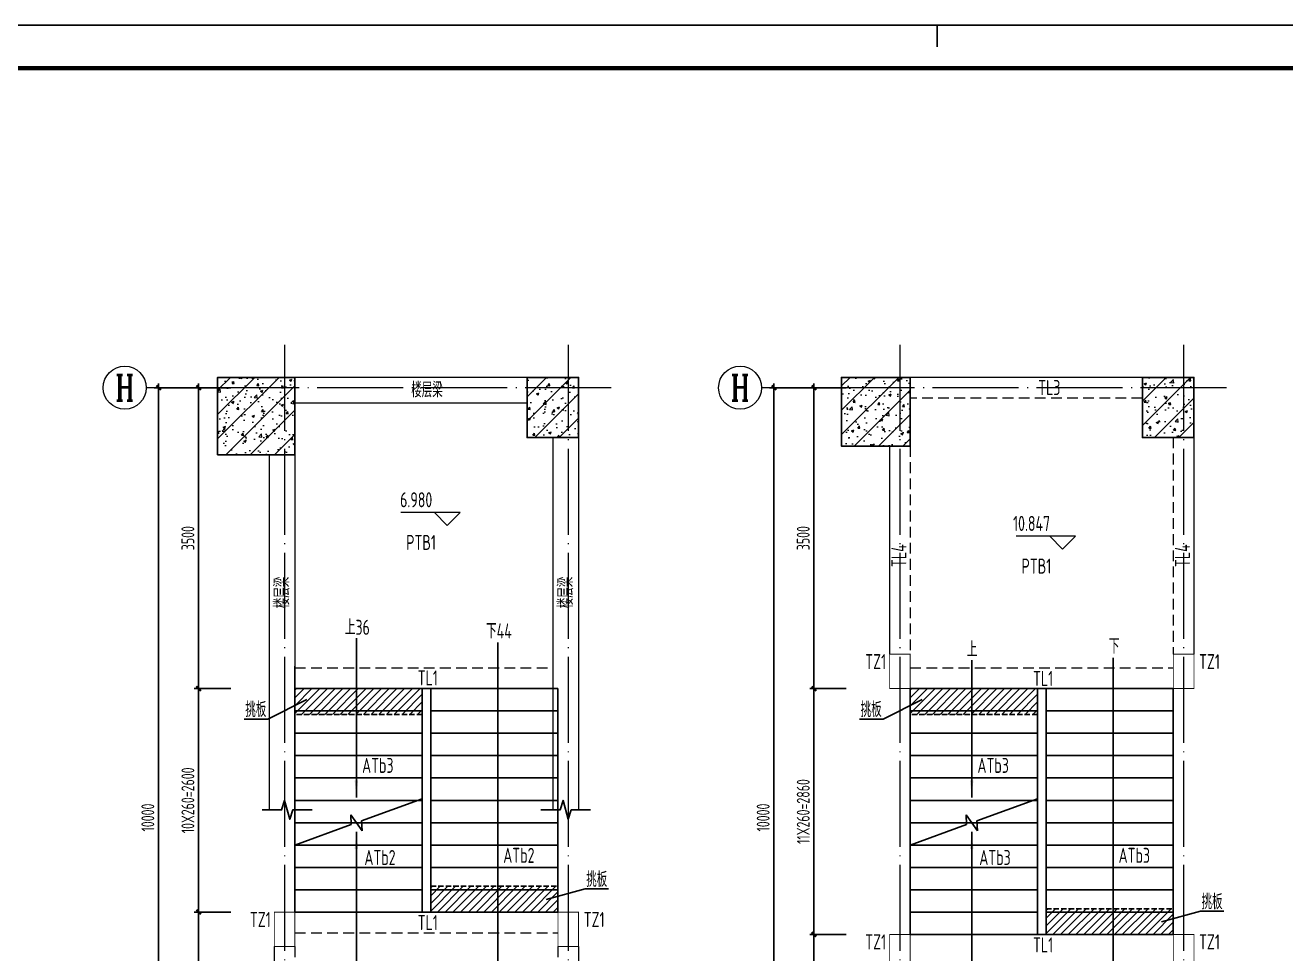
# Model space of a CAD drawing. Extents: x 56246 to 893198, y -950445 to -423535.
# Drawn here: x 506329 to 520992, y -470956 to -460155 of the extents above; entities that cross this region are included whole.
import ezdxf
from ezdxf.enums import TextEntityAlignment as Align

# ---------------------------------------------------------------- set-up
doc = ezdxf.new("R2010")
doc.units = 0
doc.header["$LTSCALE"] = 500
for name, pattern in [('CONTINOUS', [0]), ('DASH', [0.35, 0.25, -0.1]), ('DOTE', [2.42, 2, -0.2, 0.02, -0.2]), ('HIDDEN', [0.375, 0.25, -0.125])]:
    doc.linetypes.add(name, pattern=pattern)
for name, color, linetype, lineweight in [('0S-板-上层柱线', 6, 'Continuous', 18), ('0S-柱-线', 50, 'Continuous', 30), ('0S-梁-不可见', 4, 'HIDDEN', 18), ('0S-梁-线', 5, 'Continuous', 18), ('0S-楼梯-文字', 4, 'Continuous', 20), ('0S-轴线', 1, 'DOTE', 13), ('0S-轴线尺寸', 6, 'CONTINOUS', 18), ('0S-轴线编号', 6, 'CONTINOUS', 18), ('上层柱线', 6, 'Continuous', 18)]:
    doc.layers.add(name, color=color, linetype=linetype, lineweight=lineweight)
for name, color, linetype in [('PUB_DIM', 3, 'Continuous'), ('STAIR', 4, 'Continuous'), ('T-TK', 157, 'Continuous'), ('TEXT_LT', 90, 'Continuous'), ('THIN', 7, 'Continuous'), ('照明平面标注层', 111, 'Continuous')]:
    doc.layers.add(name, color=color, linetype=linetype)
doc.styles.add('TSSD_Axis', font='complex.shx', dxfattribs={"width": 0.7, "bigfont": 'hztxt.shx'})
doc.styles.add('TSSD_DIMENSION', font='tssdeng.shx', dxfattribs={"width": 0.7, "bigfont": 'Hztxt.shx'})
doc.styles.add('TSSD_Rein', font='Tssdeng.shx', dxfattribs={"width": 0.7, "bigfont": 'hztxt.shx'})
doc.dimstyles.new('TSSD_50_50', dxfattribs={"dimtxt": 150, "dimasz": 50, "dimexe": 50, "dimexo": 125, "dimgap": 50, "dimtad": 1, "dimdec": 0, "dimzin": 0, "dimdsep": 46, "dimtxsty": 'TSSD_DIMENSION', "dimblk": 'ARCHTICK', "dimblk1": 'ARCHTICK', "dimblk2": 'ARCHTICK', "dimcen": 0, "dimdle": 50, "dimclrt": 7, "dimadec": 0, "dimazin": 0, "dimtfac": 1, "dimtdec": 0, "dimtix": 1, "dimtmove": 2, "dimatfit": 3, "dimfxl": 1, "dimtolj": 1, "dimtzin": 0, "dimarcsym": 0})
pattern_1 = [(45, (123705.02, 83553.43), (-141.421356, 141.421356), []), (50, (123705.02, 83553.43), (286.90407, -25.10085), [30, -330]), (355, (123705.02, 83553.43), (-55.50053, 300.87685), [24, -264]), (100.4514, (123728.93, 83551.34), (231.40375, 275.77582), [25.49608, -280.45684]), (46.1842, (123705.02, 83633.43), (426.89642, -66.2076), [45, -495]), (96.6356, (123740.6, 83627.9), (373.86508, 389.64715), [38.24412, -420.6852]), (351.1842, (123705.02, 83633.43), (373.86478, 389.64744), [36, -396]), (21, (123745.02, 83613.43), (238.76282, -161.04756), [30, -330]), (326, (123745.02, 83613.43), (97.32613, 290.06002), [24, -264]), (71.4514, (123764.92, 83600.01), (336.08905, 129.0122), [25.49608, -280.45684]), (37.5, (123705.02, 83553.43), (4.863942, 133.157542), [2, -260.8, 2, -268, 2, -265]), (7.5, (123705.02, 83553.43), (105.227815, 157.764685), [2, -152.8, 2, -254.8, 2, -101]), (327.5, (123615.82, 83553.43), (213.528974, -9.021949), [2, -100, 2, -312, 2, -414]), (317.5, (123575.82, 83553.43), (233.27447, 40.041993), [2, -130, 2, -207.2, 2, -294])]
pattern_2 = [(45, (72062.94, 53553.43), (-141.421356, 141.421356), []), (50, (72062.94, 53553.43), (286.90407, -25.10085), [30, -330]), (355, (72062.94, 53553.43), (-55.50053, 300.87685), [24, -264]), (100.4514, (72086.85, 53551.34), (231.40375, 275.77582), [25.49608, -280.45684]), (46.1842, (72062.94, 53633.43), (426.89642, -66.2076), [45, -495]), (96.6356, (72098.5, 53627.9), (373.86508, 389.64715), [38.24412, -420.6852]), (351.1842, (72062.94, 53633.43), (373.86478, 389.64744), [36, -396]), (21, (72102.94, 53613.43), (238.76282, -161.04756), [30, -330]), (326, (72102.94, 53613.43), (97.32613, 290.06002), [24, -264]), (71.4514, (72122.84, 53600.01), (336.08905, 129.0122), [25.49608, -280.45684]), (37.5, (72062.94, 53553.43), (4.863942, 133.157542), [2, -260.8, 2, -268, 2, -265]), (7.5, (72062.94, 53553.43), (105.227815, 157.764685), [2, -152.8, 2, -254.8, 2, -101]), (327.5, (71973.74, 53553.43), (213.528974, -9.021949), [2, -100, 2, -312, 2, -414]), (317.5, (71933.74, 53553.43), (233.27447, 40.041993), [2, -130, 2, -207.2, 2, -294])]

# ---------------------------------------------------------------- blocks, each defined once
blk = doc.blocks.new('A0-DWF')
at = {"layer": 'T-TK'}
for p, q in [((0, 0), (118900, 0)), ((59450, 0), (59450, -500))]:
    blk.add_line(p, q, dxfattribs=at)
at = {"layer": 'T-TK', "const_width": 100}
blk.add_lwpolyline([(2500, -83100), (117900, -83100), (117900, -1000), (2500, -1000)], close=True, dxfattribs=at)
blk = doc.blocks.new('_ARROW')
blk.add_solid([(0, 0), (-1, 0.1), (-1, -0.1)])
blk = doc.blocks.new('_ArchTick')
at = {"color": 0, "linetype": 'ByBlock', "const_width": 0.5}
blk.add_lwpolyline([(-0.53, -0.53), (0.53, 0.53)], dxfattribs=at)
blk = doc.blocks.new('*D851')
at = {"layer": '0S-轴线尺寸', "color": 0, "lineweight": -2, "transparency": 16777216}
for p, q in [((508721, -470471), (508296, -470471)), ((508346, -474421), (508346, -470421)), ((508721, -474371), (508296, -474371))]:
    blk.add_line(p, q, dxfattribs=at)
at = {"layer": 'Defpoints', "color": 0, "transparency": 16777216}
for p in [(508346, -470471), (508846, -470471), (508846, -474371)]:
    blk.add_point(p, dxfattribs=at)
at = {"layer": '0S-轴线尺寸', "color": 0, "lineweight": -2, "transparency": 16777216, "xscale": 50, "yscale": 50, "zscale": 50}
for p, rotation in [((508346, -470471), 90), ((508346, -474371), 270)]:
    blk.add_blockref('_ArchTick', p, dxfattribs=dict(at, rotation=rotation))
at = {"layer": '0S-轴线尺寸', "color": 7, "transparency": 16777216, "insert": (508221, -472421), "char_height": 150, "attachment_point": 5, "rotation": 90, "style": 'TSSD_DIMENSION'}
blk.add_mtext('\\A1;3900', dxfattribs=at)
blk = doc.blocks.new('*D852')
at = {"layer": '0S-轴线尺寸', "color": 0, "lineweight": -2, "transparency": 16777216}
for p, q in [((508721, -467871), (508296, -467871)), ((508346, -470521), (508346, -467821)), ((508721, -470471), (508296, -470471))]:
    blk.add_line(p, q, dxfattribs=at)
at = {"layer": 'Defpoints', "color": 0, "transparency": 16777216}
for p in [(508346, -467871), (508846, -467871), (508846, -470471)]:
    blk.add_point(p, dxfattribs=at)
at = {"layer": '0S-轴线尺寸', "color": 0, "lineweight": -2, "transparency": 16777216, "xscale": 50, "yscale": 50, "zscale": 50}
for p, rotation in [((508346, -467871), 90), ((508346, -470471), 270)]:
    blk.add_blockref('_ArchTick', p, dxfattribs=dict(at, rotation=rotation))
at = {"layer": '0S-轴线尺寸', "color": 7, "transparency": 16777216, "insert": (508221, -469171), "char_height": 150, "attachment_point": 5, "rotation": 90, "style": 'TSSD_DIMENSION'}
blk.add_mtext('\\A1;10X260=2600', dxfattribs=at)
blk = doc.blocks.new('*D853')
at = {"layer": '0S-轴线尺寸', "color": 0, "lineweight": -2, "transparency": 16777216}
for p, q in [((508721, -464371), (507830, -464371)), ((507880, -464321), (507880, -474421)), ((508721, -474371), (507830, -474371))]:
    blk.add_line(p, q, dxfattribs=at)
at = {"layer": 'Defpoints', "color": 0, "transparency": 16777216}
for p in [(508846, -464371), (507880, -474371), (508846, -474371)]:
    blk.add_point(p, dxfattribs=at)
at = {"layer": '0S-轴线尺寸', "color": 0, "lineweight": -2, "transparency": 16777216, "xscale": 50, "yscale": 50, "zscale": 50}
for p, rotation in [((507880, -464371), 90), ((507880, -474371), 270)]:
    blk.add_blockref('_ArchTick', p, dxfattribs=dict(at, rotation=rotation))
at = {"layer": '0S-轴线尺寸', "color": 7, "transparency": 16777216, "insert": (507755, -469371), "char_height": 150, "attachment_point": 5, "rotation": 90, "style": 'TSSD_DIMENSION'}
blk.add_mtext('\\A1;10000', dxfattribs=at)
blk = doc.blocks.new('*D854')
at = {"layer": '0S-轴线尺寸', "color": 0, "lineweight": -2, "transparency": 16777216}
for p, q in [((508721, -464371), (508296, -464371)), ((508346, -467921), (508346, -464321)), ((508721, -467871), (508296, -467871))]:
    blk.add_line(p, q, dxfattribs=at)
at = {"layer": 'Defpoints', "color": 0, "transparency": 16777216}
for p in [(508346, -464371), (508846, -464371), (508846, -467871)]:
    blk.add_point(p, dxfattribs=at)
at = {"layer": '0S-轴线尺寸', "color": 0, "lineweight": -2, "transparency": 16777216, "xscale": 50, "yscale": 50, "zscale": 50}
for p, rotation in [((508346, -464371), 90), ((508346, -467871), 270)]:
    blk.add_blockref('_ArchTick', p, dxfattribs=dict(at, rotation=rotation))
at = {"layer": '0S-轴线尺寸', "color": 7, "transparency": 16777216, "insert": (508221, -466121), "char_height": 150, "attachment_point": 5, "rotation": 90, "style": 'TSSD_DIMENSION'}
blk.add_mtext('\\A1;3500', dxfattribs=at)
blk = doc.blocks.new('ts_axno')
at = {"color": 0, "linetype": 'ByBlock', "lineweight": -2}
blk.add_circle((0, 0), 0.5, dxfattribs=at)
at = {"color": 0, "linetype": 'ByBlock', "lineweight": -2, "style": 'TSSD_Axis', "width": 0.7}
blk.add_attdef('A', text='', height=0.6, dxfattribs=at).set_placement((0, 0), align=Align.MIDDLE_CENTER)
blk = doc.blocks.new('*D867')
at = {"layer": '0S-轴线尺寸', "color": 0, "lineweight": -2, "transparency": 16777216}
for p, q in [((515504, -474421), (515504, -470681)), ((515879, -470731), (515454, -470731)), ((515879, -474371), (515454, -474371))]:
    blk.add_line(p, q, dxfattribs=at)
at = {"layer": 'Defpoints', "color": 0, "transparency": 16777216}
for p in [(515504, -470731), (516004, -470731), (516004, -474371)]:
    blk.add_point(p, dxfattribs=at)
at = {"layer": '0S-轴线尺寸', "color": 0, "lineweight": -2, "transparency": 16777216, "xscale": 50, "yscale": 50, "zscale": 50}
for p, rotation in [((515504, -470731), 90), ((515504, -474371), 270)]:
    blk.add_blockref('_ArchTick', p, dxfattribs=dict(at, rotation=rotation))
at = {"layer": '0S-轴线尺寸', "color": 7, "transparency": 16777216, "insert": (515379, -472551), "char_height": 150, "attachment_point": 5, "rotation": 90, "style": 'TSSD_DIMENSION'}
blk.add_mtext('\\A1;3640', dxfattribs=at)
blk = doc.blocks.new('*D868')
at = {"layer": '0S-轴线尺寸', "color": 0, "lineweight": -2, "transparency": 16777216}
for p, q in [((515879, -467871), (515454, -467871)), ((515504, -470781), (515504, -467821)), ((515879, -470731), (515454, -470731))]:
    blk.add_line(p, q, dxfattribs=at)
at = {"layer": 'Defpoints', "color": 0, "transparency": 16777216}
for p in [(515504, -467871), (516004, -467871), (516004, -470731)]:
    blk.add_point(p, dxfattribs=at)
at = {"layer": '0S-轴线尺寸', "color": 0, "lineweight": -2, "transparency": 16777216, "xscale": 50, "yscale": 50, "zscale": 50}
for p, rotation in [((515504, -467871), 90), ((515504, -470731), 270)]:
    blk.add_blockref('_ArchTick', p, dxfattribs=dict(at, rotation=rotation))
at = {"layer": '0S-轴线尺寸', "color": 7, "transparency": 16777216, "insert": (515379, -469301), "char_height": 150, "attachment_point": 5, "rotation": 90, "style": 'TSSD_DIMENSION'}
blk.add_mtext('\\A1;11X260=2860', dxfattribs=at)
blk = doc.blocks.new('*D869')
at = {"layer": '0S-轴线尺寸', "color": 0, "lineweight": -2, "transparency": 16777216}
for p, q in [((515879, -464371), (514988, -464371)), ((515038, -464321), (515038, -474421)), ((515879, -474371), (514988, -474371))]:
    blk.add_line(p, q, dxfattribs=at)
at = {"layer": 'Defpoints', "color": 0, "transparency": 16777216}
for p in [(516004, -464371), (515038, -474371), (516004, -474371)]:
    blk.add_point(p, dxfattribs=at)
at = {"layer": '0S-轴线尺寸', "color": 0, "lineweight": -2, "transparency": 16777216, "xscale": 50, "yscale": 50, "zscale": 50}
for p, rotation in [((515038, -464371), 90), ((515038, -474371), 270)]:
    blk.add_blockref('_ArchTick', p, dxfattribs=dict(at, rotation=rotation))
at = {"layer": '0S-轴线尺寸', "color": 7, "transparency": 16777216, "insert": (514913, -469371), "char_height": 150, "attachment_point": 5, "rotation": 90, "style": 'TSSD_DIMENSION'}
blk.add_mtext('\\A1;10000', dxfattribs=at)
blk = doc.blocks.new('*D870')
at = {"layer": '0S-轴线尺寸', "color": 0, "lineweight": -2, "transparency": 16777216}
for p, q in [((515879, -464371), (515454, -464371)), ((515504, -467921), (515504, -464321)), ((515879, -467871), (515454, -467871))]:
    blk.add_line(p, q, dxfattribs=at)
at = {"layer": 'Defpoints', "color": 0, "transparency": 16777216}
for p in [(515504, -464371), (516004, -464371), (516004, -467871)]:
    blk.add_point(p, dxfattribs=at)
at = {"layer": '0S-轴线尺寸', "color": 0, "lineweight": -2, "transparency": 16777216, "xscale": 50, "yscale": 50, "zscale": 50}
for p, rotation in [((515504, -464371), 90), ((515504, -467871), 270)]:
    blk.add_blockref('_ArchTick', p, dxfattribs=dict(at, rotation=rotation))
at = {"layer": '0S-轴线尺寸', "color": 7, "transparency": 16777216, "insert": (515379, -466121), "char_height": 150, "attachment_point": 5, "rotation": 90, "style": 'TSSD_DIMENSION'}
blk.add_mtext('\\A1;3500', dxfattribs=at)

msp = doc.modelspace()

# ---------------------------------------------------------------- hatches: boundary and pattern name
h = msp.add_hatch()
h.set_pattern_fill('ANSI31', color=256, scale=20)
h.set_pattern_definition([(45, (189672.795, 2220), (-44.9012806, 44.9012806), [])])
h.paths.add_polyline_path([(510945.9283, -468171.0176), (509465.9283, -468171.0176), (509465.9283, -467871.0176), (510945.9283, -467871.0176)])
h = msp.add_hatch()
h.set_pattern_fill('ANSI31', color=256, scale=20)
h.set_pattern_definition([(45, (196830.71, 2220), (-44.9012806, 44.9012806), [])])
h.paths.add_polyline_path([(518103.8443, -468171.0176), (516623.8443, -468171.0176), (516623.8443, -467871.0176), (518103.8443, -467871.0176)])
h = msp.add_hatch()
h.set_pattern_fill('ANSI31', color=256, scale=20)
h.set_pattern_definition([(45, (191252.795, -80), (-44.9012806, 44.9012806), [])])
h.paths.add_polyline_path([(512525.9283, -470471.0176), (511045.9283, -470471.0176), (511045.9283, -470171.0176), (512525.9283, -470171.0176)])
h = msp.add_hatch()
h.set_pattern_fill('ANSI31', color=256, scale=20)
h.set_pattern_definition([(45, (198410.71, -340), (-44.9012806, 44.9012806), [])])
h.paths.add_polyline_path([(519683.8443, -470731.0176), (518203.8443, -470731.0176), (518203.8443, -470431.0176), (519683.8443, -470431.0176)])
at = {"layer": '上层柱线'}
h = msp.add_hatch(dxfattribs=at)
h.set_pattern_fill('钢筋混凝土', color=256, scale=40, pattern_type=2)
h.set_pattern_definition(pattern_1)
h.paths.add_polyline_path([(508565.9283, -465151.0176), (508565.9283, -464251.0176), (509465.9283, -464251.0176), (509465.9283, -465151.0176)])
h = msp.add_hatch(dxfattribs=at)
h.set_pattern_fill('钢筋混凝土', color=256, scale=40, pattern_type=2)
h.set_pattern_definition(pattern_1)
h.paths.add_polyline_path([(512765.9283, -464951.0176), (512765.9283, -464251.0176), (512165.9283, -464251.0176), (512165.9283, -464951.0176)])
h = msp.add_hatch(dxfattribs=at)
h.set_pattern_fill('钢筋混凝土', color=256, scale=40, pattern_type=2)
h.set_pattern_definition(pattern_2)
h.paths.add_polyline_path([(516623.8443, -465051.0176), (516623.8443, -464251.0176), (515823.8443, -464251.0176), (515823.8443, -465051.0176)])
h = msp.add_hatch(dxfattribs=at)
h.set_pattern_fill('钢筋混凝土', color=256, scale=40, pattern_type=2)
h.set_pattern_definition(pattern_2)
h.paths.add_polyline_path([(519923.8443, -464951.0176), (519923.8443, -464251.0176), (519323.8443, -464251.0176), (519323.8443, -464951.0176)])

# ---------------------------------------------------------------- linework, layer by layer
at = {"linetype": 'DASH', "ltscale": 0.5}
for points in [[(510945.9283, -468171.0176), (509465.9283, -468171.0176), (509465.9283, -467871.0176), (510945.9283, -467871.0176)], [(518103.8443, -468171.0176), (516623.8443, -468171.0176), (516623.8443, -467871.0176), (518103.8443, -467871.0176)], [(512525.9283, -470471.0176), (511045.9283, -470471.0176), (511045.9283, -470171.0176), (512525.9283, -470171.0176)], [(519683.8443, -470731.0176), (518203.8443, -470731.0176), (518203.8443, -470431.0176), (519683.8443, -470431.0176)]]:
    msp.add_lwpolyline(points, close=True, dxfattribs=at)
at = {"layer": '0S-板-上层柱线', "const_width": 10}
for points in [[(516383.8443, -467471.0176), (516623.8443, -467471.0176), (516623.8443, -467871.0176), (516383.8443, -467871.0176)], [(519683.8443, -467471.0176), (519923.8443, -467471.0176), (519923.8443, -467871.0176), (519683.8443, -467871.0176)], [(509225.9283, -470471.0176), (509465.9283, -470471.0176), (509465.9283, -470871.0176), (509225.9283, -470871.0176)], [(512525.9283, -470471.0176), (512765.9283, -470471.0176), (512765.9283, -470871.0176), (512525.9283, -470871.0176)], [(516383.8443, -470731.0176), (516623.8443, -470731.0176), (516623.8443, -471131.0176), (516383.8443, -471131.0176)], [(519683.8443, -470731.0176), (519923.8443, -470731.0176), (519923.8443, -471131.0176), (519683.8443, -471131.0176)]]:
    msp.add_lwpolyline(points, close=True, dxfattribs=at)
at = {"layer": '0S-柱-线'}
for points in [[(509465.9283, -465151.0176), (509465.9283, -464251.0176), (508565.9283, -464251.0176), (508565.9283, -465151.0176)], [(512765.9283, -464951.0176), (512765.9283, -464251.0176), (512165.9283, -464251.0176), (512165.9283, -464951.0176)], [(516623.8443, -465051.0176), (516623.8443, -464251.0176), (515823.8443, -464251.0176), (515823.8443, -465051.0176)], [(519923.8443, -464951.0176), (519923.8443, -464251.0176), (519323.8443, -464251.0176), (519323.8443, -464951.0176)]]:
    msp.add_lwpolyline(points, close=True, dxfattribs=at)
at = {"layer": '0S-梁-不可见'}
for p, q in [((519323.8443, -464491.0176), (516623.8443, -464491.0176)), ((519683.8443, -464951.0176), (519683.8443, -467471.0176)), ((516623.8443, -465051.0176), (516623.8443, -467471.0176)), ((509465.9283, -467631.0176), (512465.9283, -467631.0176)), ((516623.8443, -467631.0176), (519683.8443, -467631.0176)), ((509525.9283, -467871.0176), (512465.9283, -467871.0176)), ((509465.9283, -470711.0176), (512525.9283, -470711.0176)), ((509465.9283, -470871.0176), (509465.9283, -473591.0196)), ((512525.9283, -470871.0176), (512525.9283, -473791.0171))]:
    msp.add_line(p, q, dxfattribs=at)
at = {"layer": '0S-梁-线'}
for p, q in [((512165.9283, -464251.0176), (509465.9283, -464251.0176)), ((519323.8443, -464251.0176), (516623.8443, -464251.0176)), ((512165.9283, -464551.0176), (509465.9283, -464551.0176)), ((512465.9283, -464951.0176), (512465.9283, -469281.7453)), ((512765.9283, -464951.0176), (512765.9283, -469281.7453)), ((519923.8443, -464951.0176), (519923.8443, -467471.0176)), ((516383.8443, -465051.0176), (516383.8443, -467471.0176)), ((509165.9283, -465151.0176), (509165.9283, -469281.7453)), ((509465.9283, -465151.0176), (509465.9283, -469281.7453)), ((516623.8443, -467871.0176), (519683.8443, -467871.0176)), ((509465.9283, -470471.0176), (512525.9283, -470471.0176)), ((516623.8443, -470731.0176), (519683.8443, -470731.0176)), ((509225.9283, -470871.0176), (509225.9283, -473591.0196)), ((512765.9283, -470871.0176), (512765.9283, -473791.0171))]:
    msp.add_line(p, q, dxfattribs=at)
at = {"layer": '0S-楼梯-文字'}
for p, q in [((511238.8301, -465824.6303), (510698.8301, -465824.6303)), ((511088.8301, -465824.6303), (511238.8301, -465974.6303)), ((511388.8301, -465824.6303), (511088.8301, -465824.6303)), ((511238.8301, -465974.6303), (511388.8301, -465824.6303)), ((518396.7461, -466100.0659), (517856.7461, -466100.0659)), ((518246.7461, -466100.0659), (518396.7461, -466250.0659)), ((518546.7461, -466100.0659), (518246.7461, -466100.0659)), ((518396.7461, -466250.0659), (518546.7461, -466100.0659))]:
    msp.add_line(p, q, dxfattribs=at)
at = {"layer": '0S-轴线'}
for p, q in [((509345.9283, -463871.0176), (509345.9283, -474871.0176)), ((512645.9283, -463871.0176), (512645.9283, -474871.0176)), ((516503.8443, -463871.0176), (516503.8443, -474871.0176)), ((519803.8443, -463871.0176), (519803.8443, -474871.0176)), ((513145.9283, -464371.0176), (508845.9283, -464371.0176)), ((520303.8443, -464371.0176), (516003.8443, -464371.0176))]:
    msp.add_line(p, q, dxfattribs=at)
at = {"layer": '0S-轴线编号'}
for p, q in [((508845.9283, -464371.0176), (507736.2624, -464371.0176)), ((516003.8443, -464371.0176), (514894.1784, -464371.0176))]:
    msp.add_line(p, q, dxfattribs=at)
at = {"layer": 'PUB_DIM'}
for points in [[(510180.9283, -469139.1539), (510180.9283, -467285.08)], [(510180.9283, -469535.6358), (510180.9283, -471182.8573), (511825.4723, -471182.8573), (511825.4723, -467336.3644)], [(517338.8443, -469535.6358), (517338.8443, -471442.8573), (518983.3883, -471442.8573), (518983.3883, -467512.7006)], [(517338.8443, -469139.1539), (517338.8443, -467540.2521)]]:
    msp.add_lwpolyline(points, dxfattribs=at)
at = {"layer": 'STAIR'}
for p, q in [((509465.9283, -470471.0176), (509465.9283, -467611.0176)), ((510945.9283, -467871.0176), (509465.9283, -467871.0176)), ((511045.9283, -467871.0176), (510945.9283, -467871.0176)), ((510945.9283, -467871.0176), (510945.9283, -470471.0176)), ((511045.9283, -467871.0176), (511045.9283, -470471.0176)), ((512525.9283, -467871.0176), (511045.9283, -467871.0176)), ((512525.9283, -467871.0176), (512465.9283, -467871.0176)), ((512525.9283, -470471.0176), (512525.9283, -467871.0176)), ((518103.8443, -467871.0176), (516623.8443, -467871.0176)), ((516623.8443, -470731.0176), (516623.8443, -467871.0176)), ((518203.8443, -467871.0176), (518103.8443, -467871.0176)), ((518103.8443, -467871.0176), (518103.8443, -470731.0176)), ((518203.8443, -467871.0176), (518203.8443, -470731.0176)), ((519683.8443, -467871.0176), (518203.8443, -467871.0176)), ((519683.8443, -470731.0176), (519683.8443, -467871.0176)), ((510945.9283, -468131.0176), (509465.9283, -468131.0176)), ((512525.9283, -468131.0176), (511045.9283, -468131.0176)), ((518103.8443, -468131.0176), (516623.8443, -468131.0176)), ((519683.8443, -468131.0176), (518203.8443, -468131.0176)), ((510945.9283, -468391.0176), (509465.9283, -468391.0176)), ((512525.9283, -468391.0176), (511045.9283, -468391.0176)), ((518103.8443, -468391.0176), (516623.8443, -468391.0176)), ((519683.8443, -468391.0176), (518203.8443, -468391.0176)), ((510945.9283, -468651.0176), (509465.9283, -468651.0176)), ((512525.9283, -468651.0176), (511045.9283, -468651.0176)), ((518103.8443, -468651.0176), (516623.8443, -468651.0176)), ((519683.8443, -468651.0176), (518203.8443, -468651.0176)), ((510945.9283, -468911.0176), (509465.9283, -468911.0176)), ((512525.9283, -468911.0176), (511045.9283, -468911.0176)), ((518103.8443, -468911.0176), (516623.8443, -468911.0176)), ((519683.8443, -468911.0176), (518203.8443, -468911.0176)), ((510945.9283, -469171.0176), (509465.9283, -469171.0176)), ((510945.9283, -469152.8358), (510242.0148, -469408.8043)), ((512525.9283, -469171.0176), (511045.9283, -469171.0176)), ((518103.8443, -469171.0176), (516623.8443, -469171.0176)), ((518103.8443, -469152.8358), (517399.9308, -469408.8043)), ((519683.8443, -469171.0176), (518203.8443, -469171.0176)), ((510246.7138, -469524.1426), (510115.1427, -469337.8926)), ((510115.1427, -469337.8926), (510119.8417, -469453.2309)), ((517404.6298, -469524.1426), (517273.0587, -469337.8926)), ((517273.0587, -469337.8926), (517277.7577, -469453.2309)), ((510945.9283, -469431.0176), (509465.9283, -469431.0176)), ((510119.8417, -469453.2309), (509465.9283, -469691.0176)), ((510242.0148, -469408.8043), (510246.7138, -469524.1426)), ((512525.9283, -469431.0176), (511045.9283, -469431.0176)), ((518103.8443, -469431.0176), (516623.8443, -469431.0176)), ((517277.7577, -469453.2309), (516623.8443, -469691.0176)), ((517399.9308, -469408.8043), (517404.6298, -469524.1426)), ((519683.8443, -469431.0176), (518203.8443, -469431.0176)), ((510945.9283, -469691.0176), (509465.9283, -469691.0176)), ((512525.9283, -469691.0176), (511045.9283, -469691.0176)), ((518103.8443, -469691.0176), (516623.8443, -469691.0176)), ((519683.8443, -469691.0176), (518203.8443, -469691.0176)), ((510945.9283, -469951.0176), (509465.9283, -469951.0176)), ((512525.9283, -469951.0176), (511045.9283, -469951.0176)), ((518103.8443, -469951.0176), (516623.8443, -469951.0176)), ((519683.8443, -469951.0176), (518203.8443, -469951.0176)), ((510945.9283, -470211.0176), (509465.9283, -470211.0176)), ((512525.9283, -470211.0176), (511045.9283, -470211.0176)), ((518103.8443, -470211.0176), (516623.8443, -470211.0176)), ((519683.8443, -470211.0176), (518203.8443, -470211.0176)), ((510945.9283, -470471.0176), (509465.9283, -470471.0176)), ((510945.9283, -470471.0176), (509465.9283, -470471.0176)), ((511045.9283, -470471.0176), (510945.9283, -470471.0176)), ((512525.9283, -470471.0176), (511045.9283, -470471.0176)), ((512525.9283, -470471.0176), (511045.9283, -470471.0176)), ((518103.8443, -470471.0176), (516623.8443, -470471.0176)), ((519683.8443, -470471.0176), (518203.8443, -470471.0176)), ((518103.8443, -470731.0176), (516623.8443, -470731.0176)), ((518203.8443, -470731.0176), (518103.8443, -470731.0176)), ((519683.8443, -470731.0176), (518203.8443, -470731.0176))]:
    msp.add_line(p, q, dxfattribs=at)
at = {"layer": 'TEXT_LT'}
for points in [[(509603.8602, -467996.8099), (509149.196, -468225.9882), (508877.2427, -468225.9882)], [(516761.7762, -467996.8099), (516307.112, -468225.9882), (516035.1587, -468225.9882)], [(512387.9963, -470325.7796), (512842.6605, -470201.9687), (513114.6138, -470201.9687)], [(519545.9123, -470585.7796), (520000.5765, -470461.9687), (520272.5298, -470461.9687)]]:
    msp.add_lwpolyline(points, dxfattribs=at)
at = {"layer": 'THIN'}
for points in [[(509665.9283, -469281.7453), (509440.9283, -469281.7453), (509405.9283, -469391.7453), (509345.9283, -469171.7453), (509310.9283, -469281.7453), (509085.9283, -469281.7453)], [(512905.9283, -469281.7453), (512680.9283, -469281.7453), (512645.9283, -469391.7453), (512585.9283, -469171.7453), (512550.9283, -469281.7453), (512325.9283, -469281.7453)]]:
    msp.add_lwpolyline(points, dxfattribs=at)
at = {"layer": '上层柱线'}
for points in [[(512765.9283, -464951.0176), (512765.9283, -464251.0176), (512165.9283, -464251.0176), (512165.9283, -464951.0176)], [(519923.8443, -464951.0176), (519923.8443, -464251.0176), (519323.8443, -464251.0176), (519323.8443, -464951.0176)]]:
    msp.add_lwpolyline(points, close=True, dxfattribs=at)

# ---------------------------------------------------------------- block references
at = {"layer": '0S-轴线编号'}
ref = msp.add_blockref('ts_axno', (507486.2624, -464371.0176), dxfattribs=dict(at, xscale=500, yscale=500, zscale=500))
ref.add_attrib('18', 'H', dxfattribs={"height": 300, "style": 'TSSD_Axis', "width": 0.7}).set_placement((507486.2624, -464371.0176), align=Align.MIDDLE_CENTER)
ref = msp.add_blockref('ts_axno', (514644.1784, -464371.0176), dxfattribs=dict(at, xscale=500, yscale=500, zscale=500))
ref.add_attrib('18', 'H', dxfattribs={"height": 300, "style": 'TSSD_Axis', "width": 0.7}).set_placement((514644.1784, -464371.0176), align=Align.MIDDLE_CENTER)
at = {"layer": 'PUB_DIM', "xscale": 200, "yscale": 200, "zscale": 200}
for p, rotation in [((510180.9283, -469139.1539), 270), ((517338.8443, -469139.1539), 270), ((510180.9283, -469535.6358), 90), ((517338.8443, -469535.6358), 90.00000000000001)]:
    msp.add_blockref('_ARROW', p, dxfattribs=dict(at, rotation=rotation))
at = {"layer": '照明平面标注层', "xscale": 0.5, "yscale": 0.5, "zscale": 0.5}
msp.add_blockref('A0-DWF', (487213.4361, -460154.8059), dxfattribs=at)

# ---------------------------------------------------------------- texts
at = {"layer": '0S-楼梯-文字', "style": 'TSSD_Rein', "width": 0.7}
for s, p in [('楼层梁', (510819.3814, -464483.4051)), ('TL3', (518112.0029, -464456.9528)), ('上36', (510048.1116, -467245.7435)), ('下44', (511690.8341, -467287.7447)), ('上', (517282.4421, -467500.9156)), ('下', (518934.699, -467464.0808)), ('TZ1', (516100.1302, -467645.0954)), ('TZ1', (519983.5082, -467645.0954)), ('TL1', (510894.3074, -467834.1524)), ('TL1', (518052.2234, -467840.673)), ('TZ1', (508942.2142, -470645.0954)), ('TL1', (510894.3074, -470680.673)), ('TZ1', (512825.5922, -470645.0954)), ('TZ1', (516100.1302, -470905.0954)), ('TL1', (518052.2234, -470940.673)), ('TZ1', (519983.5082, -470905.0954))]:
    msp.add_text(s, height=175, dxfattribs=at).set_placement(p)
for s, p in [('6.980', (510877.125, -465674.6303)), ('10.847', (518035.041, -465950.0659)), ('PTB1', (510933.6421, -466170.784)), ('PTB1', (518091.5581, -466446.2196))]:
    msp.add_text(s, height=175, dxfattribs=at).set_placement(p, align=Align.MIDDLE)
for s, p in [('TL4', (516579.601, -466457.2095)), ('TL4', (519877.7486, -466457.2095)), ('楼层梁', (509401.6293, -466936.603)), ('楼层梁', (512701.6293, -466936.603))]:
    msp.add_text(s, height=175, rotation=90, dxfattribs=at).set_placement(p)
at = {"layer": 'TEXT_LT', "style": 'TSSD_Rein', "width": 0.7}
for rotation, p in [(0.00000003, (508888.992, -468202.181, 33.9)), (0.00000003, (516046.908, -468202.181, 33.9)), (359.99999997, (512854.0063, -470178.1615, 33.9)), (359.99999997, (520011.9223, -470438.1615, 33.9))]:
    msp.add_text('挑板', height=175, rotation=rotation, dxfattribs=at).set_placement(p)
for s, p in [('ATb3', (510247.652, -468852.1453)), ('ATb3', (517405.568, -468852.1453)), ('ATb2', (510274.0085, -469923.3069)), ('ATb2', (511889.7727, -469898.3069)), ('ATb3', (517427.213, -469923.3069)), ('ATb3', (519047.6887, -469898.3069))]:
    msp.add_text(s, height=175, dxfattribs=at).set_placement(p)

# ---------------------------------------------------------------- dimensions: what is measured, and where the dimension line sits
at = {"layer": '0S-轴线尺寸'}
for base, p1, p2, picture, middle in [((507880.4469, -474371.0176), (508845.9283, -464371.0176), (508845.9283, -474371.0176), '*D853', (507755.4469, -469371.0176)), ((515038.3629, -474371.0176), (516003.8443, -464371.0176), (516003.8443, -474371.0176), '*D869', (514913.3629, -469371.0176))]:
    dim = msp.add_linear_dim(base=base, p1=p1, p2=p2, angle=270, dimstyle='TSSD_50_50', dxfattribs=at)
    dim.commit()
    dim.dimension.update_dxf_attribs({"geometry": picture, "text_midpoint": middle})
for p1, p2, picture, middle in [((508845.9283, -467871.0176), (508845.9283, -464371.0176), '*D854', (508220.9283, -466121.0176)), ((516003.8443, -467871.0176), (516003.8443, -464371.0176), '*D870', (515378.8443, -466121.0176)), ((508845.9283, -474371.0176), (508845.9283, -470471.0176), '*D851', (508220.9283, -472421.0176)), ((516003.8443, -474371.0176), (516003.8443, -470731.0176), '*D867', (515378.8443, -472551.0176))]:
    dim = msp.add_aligned_dim(p1=p1, p2=p2, distance=500, dimstyle='TSSD_50_50', dxfattribs=at)
    dim.commit()
    dim.dimension.update_dxf_attribs({"geometry": picture, "text_midpoint": middle})
for p1, p2, text, picture, middle in [((508845.9283, -470471.0176), (508845.9283, -467871.0176), '10X260=<>', '*D852', (508220.9283, -469171.0176)), ((516003.8443, -470731.0176), (516003.8443, -467871.0176), '11X260=<>', '*D868', (515378.8443, -469301.0176))]:
    dim = msp.add_aligned_dim(p1=p1, p2=p2, distance=500, text=text, dimstyle='TSSD_50_50', dxfattribs=at)
    dim.commit()
    dim.dimension.update_dxf_attribs({"geometry": picture, "text_midpoint": middle})

doc.saveas('drawing.dxf')
